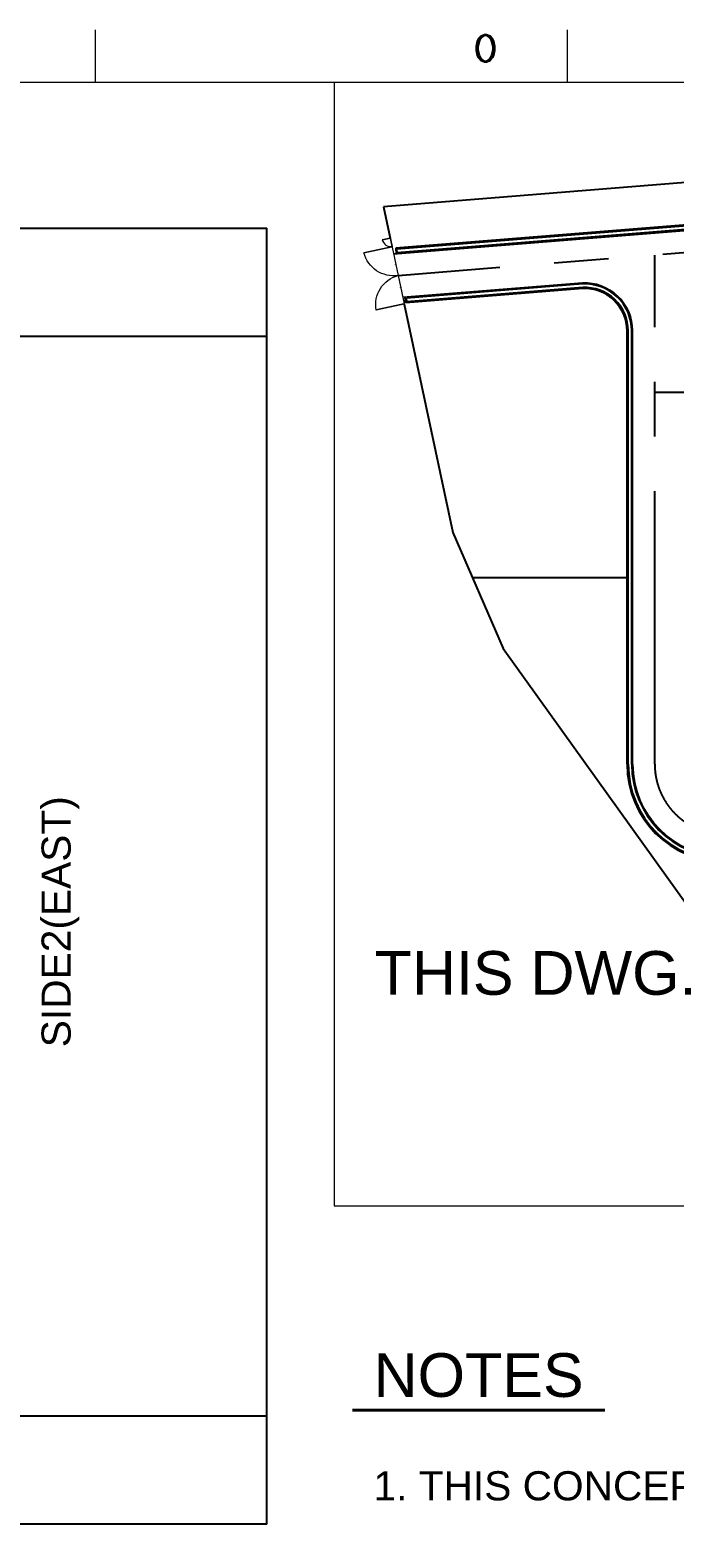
# Model space of a CAD drawing. Header units: millimetres. Extents: x -300 to 383236, y -195106 to -144646.
# Drawn here: x 367358 to 372671, y -157575 to -145269 of the extents above; entities that cross this region are included whole.
import ezdxf
from ezdxf.enums import TextEntityAlignment as Align

# ---------------------------------------------------------------- set-up
doc = ezdxf.new("R2010")
doc.units = ezdxf.units.MM
doc.header["$LTSCALE"] = 60
doc.set_wipeout_variables(frame=1)
doc.linetypes.add('CENTER', pattern=[2, 1.25, -0.25, 0.25, -0.25])
for name, color, linetype in [('1', 7, 'Continuous'), ('C_BLOCK', 7, 'Continuous'), ('C_CEN', 1, 'CENTER'), ('C_TEXT_01', 2, 'Continuous'), ('C_TEXT_CONTAINER NO', 7, 'Continuous'), ('GATE', 7, 'Continuous'), ('SITE BOUNDARY-AP', 4, 'xxx'), ('나중에 삭제', 7, 'Continuous')]:
    doc.layers.add(name, color=color, linetype=linetype)
for name, color, linetype, lineweight in [('DITCH', 7, 'Continuous', 0), ('ROAD', 4, 'Continuous', 0), ('TAN-TIT', 30, 'Continuous', 0)]:
    doc.layers.add(name, color=color, linetype=linetype, lineweight=lineweight)
doc.styles.add('Arial', font='arial.ttf')
doc.styles.add('COM', font='COMPLEX', dxfattribs={"height": 5})
doc.styles.get("Standard").update_dxf_attribs({"font": 'romans.shx', "width": 0.75, "bigfont": 'whgtxt.shx'})
doc.linetypes.add('xxx', pattern='A,0.25,-0.022286,["xxx",Standard,S=0.1,R=0,X=0,Y=-0.035957],-0.221744', length=0.49403)

# ---------------------------------------------------------------- blocks, each defined once
blk = doc.blocks.new('BORDER')
at = {"layer": 'TAN-TIT'}
for p, q in [((186677, 164680), (186677, 166122)), ((199656, 164680), (199656, 166122)), ((232823, 164680), (4977, 164680))]:
    blk.add_line(p, q, dxfattribs=at)
at = {"layer": '나중에 삭제', "color": 30, "lineweight": 0}
blk.add_line((232823, 164680), (193237, 164680), dxfattribs=at)
at = {"layer": 'TAN-TIT', "style": 'COM'}
blk.add_text('O', height=721, dxfattribs=at).set_placement((197060, 165257))
blk = doc.blocks.new('KEY PLAN_NEW')
at = {"layer": 'C_CEN', "color": 253, "linetype": 'CENTER', "lineweight": -3, "ltscale": 10}
for p, q in [((-3077.3, -1871.9), (-3077.3, -474)), ((-3077.3, -850.4), (-1708.5, -850.4))]:
    blk.add_line(p, q, dxfattribs=at)
blk.add_lwpolyline([(-2307.1, -412), (-3782.4, -530.7)], dxfattribs=at)
blk.add_arc((-2885.3, -1871.9), 192, 180, 270, dxfattribs=at)
at = {"layer": 'DITCH', "color": 253, "lineweight": -3}
for p, q in [((-2313.2, -336.3), (-3789.3, -455)), ((-2313, -339.3), (-3786.1, -457.8)), ((-3789.3, -455), (-3788, -471)), ((-3789.3, -455), (-3788.1, -471)), ((-3275, -566.1), (-3761.6, -605.3)), ((-3275.9, -553.2), (-3759.6, -592.1)), ((-3275.2, -563.2), (-3758.8, -602.1)), ((-3761.6, -605.3), (-3762.9, -589.3)), ((-3761.6, -605.3), (-3762.9, -589.3)), ((-3758.8, -602.1), (-3759.6, -592.1)), ((-3758.8, -602.1), (-3759.6, -592.1)), ((-3153.3, -1871.9), (-3153.3, -682)), ((-3150.3, -1871.9), (-3150.3, -682)), ((-3140.3, -1871.9), (-3140.3, -682))]:
    blk.add_line(p, q, dxfattribs=at)
blk.add_lwpolyline([(-2312.2, -349.2), (-3785.3, -467.7), (-3786.1, -457.8)], dxfattribs=at)
for centre, radius, start, end in [((-3269.3, -682), 129, 0, 92.9276), ((-3269.3, -682), 119, 0, 92.8312), ((-3269.3, -682), 116, 0, 92.8312), ((-2885.3, -1871.9), 268, 180, 270), ((-2885.3, -1871.9), 265, 180, 270), ((-2885.3, -1871.9), 255, 180, 270)]:
    blk.add_arc(centre, radius, start, end, dxfattribs=at)
at = {"layer": 'GATE', "color": 253, "lineweight": 13, "ltscale": 10}
for p, q in [((-3804.5, -427.9), (-3826, -432.5)), ((-3804.5, -427.9), (-3826, -432.5)), ((-3804.5, -428.6), (-3825.8, -433.1)), ((-3804.5, -428.6), (-3825.8, -433.1)), ((-3804.4, -428.6), (-3799.9, -450.1)), ((-3804.4, -428.6), (-3799.9, -450.1)), ((-3804.4, -428.7), (-3801.6, -441.8)), ((-3804.4, -428.7), (-3801.6, -441.8)), ((-3803.9, -428.3), (-3799.3, -450.1)), ((-3803.9, -428.3), (-3799.3, -450.1)), ((-3799.8, -451.5), (-3876.5, -467.8)), ((-3799.8, -451.5), (-3876.5, -467.8)), ((-3799.7, -452.1), (-3876.4, -468.4)), ((-3799.7, -452.1), (-3876.4, -468.4)), ((-3799.4, -452.3), (-3766.4, -607.7)), ((-3799.4, -452.3), (-3766.4, -607.7)), ((-3798.8, -452.2), (-3765.8, -607.6)), ((-3798.8, -452.2), (-3765.8, -607.6)), ((-3766.6, -608), (-3843.2, -624.3)), ((-3766.6, -608), (-3843.2, -624.3)), ((-3766.4, -608.6), (-3843.1, -624.9)), ((-3766.4, -608.6), (-3843.1, -624.9))]:
    blk.add_line(p, q, dxfattribs=at)
for centre, radius in [((-3804.3, -428.3), 0.4), ((-3804.3, -428.3), 0.4), ((-3804.3, -428.3), 0.28), ((-3804.3, -428.3), 0.28), ((-3799.6, -450.4), 0.4), ((-3799.6, -450.4), 0.4), ((-3799.6, -450.4), 0.28), ((-3799.6, -450.4), 0.28), ((-3799.2, -451.7), 0.508), ((-3799.2, -451.7), 0.508), ((-3799.2, -451.7), 0.44), ((-3799.2, -451.7), 0.44), ((-3789, -499.7), 0.508), ((-3789, -499.7), 0.44), ((-3789, -499.7), 0.508), ((-3789, -499.7), 0.44), ((-3782.7, -529.4), 0.508), ((-3782.7, -529.4), 0.508), ((-3782.7, -529.4), 0.44), ((-3782.7, -529.4), 0.44), ((-3782.5, -530.6), 0.508), ((-3782.5, -530.6), 0.508), ((-3782.5, -530.6), 0.44), ((-3782.5, -530.6), 0.44), ((-3775.7, -562.3), 0.508), ((-3775.7, -562.3), 0.508), ((-3775.7, -562.3), 0.44), ((-3775.7, -562.3), 0.44), ((-3766, -608.2), 0.508), ((-3766, -608.2), 0.508), ((-3766, -608.2), 0.44), ((-3766, -608.2), 0.44)]:
    blk.add_circle(centre, radius, dxfattribs=at)
at = {"layer": 'GATE', "color": 253, "lineweight": 0, "ltscale": 10}
for centre in [(-3799.2, -451.7), (-3799.2, -451.7), (-3766, -608.2), (-3766, -608.2)]:
    blk.add_circle(centre, 0.624, dxfattribs=at)
at = {"layer": 'GATE', "color": 253, "lineweight": 13, "ltscale": 10}
blk.add_arc((-3801.6, -425.5), 25.4, 196.0273, 274.697, dxfattribs=at)
blk.add_arc((-3801.6, -425.5), 25.4, 196.0273, 274.697, dxfattribs=at)
at = {"layer": 'GATE', "color": 253, "lineweight": 13, "ltscale": 10, "extrusion": (0, 0, -1)}
for centre, start, end in [((3795.4, -447.3), 261.3624, 345.8), ((3795.4, -447.3), 261.3624, 345.8), ((3760.7, -610.7), 350.1899, 74.6326), ((3760.7, -610.7), 350.1899, 74.6326)]:
    blk.add_arc(centre, 83.6, start, end, dxfattribs=at)
at = {"layer": 'ROAD', "color": 253}
for p, q in [((-3276.1, -550.2), (-3769.9, -589.9)), ((-3137.3, -1871.9), (-3137.3, -682))]:
    blk.add_line(p, q, dxfattribs=at)
at = {"layer": 'ROAD', "color": 253, "lineweight": -3}
for points in [[(-2312, -352.2), (-3795, -471.5)], [(-3153.3, -1359.7), (-3578.5, -1359.7)], [(-3153.3, -1359.7), (-3576.4, -1359.7)]]:
    blk.add_lwpolyline(points, dxfattribs=at)
at = {"layer": 'ROAD', "color": 253}
for centre, radius, start, end in [((-3269.3, -682), 132, 0, 92.9276), ((-2885.3, -1871.9), 252, 180, 270)]:
    blk.add_arc(centre, radius, start, end, dxfattribs=at)
at = {"layer": 'SITE BOUNDARY-AP', "color": 253, "linetype": 'xxx', "ltscale": 10000}
blk.add_line((-3822.8, -341.1), (-3804.3, -427.9), dxfattribs=at)
at = {"layer": 'SITE BOUNDARY-AP', "color": 253, "linetype": 'Continuous', "ltscale": 10000, "flags": 128}
for points in [[(-2037.5, -197.5), (-3822.8, -341.1)], [(-3765.8, -608.8), (-3632.6, -1235.3), (-3494, -1554.1), (-2982.6, -2265.8), (-2690.7, -2493), (-2154.6, -2991.2), (-1723, -2972.4), (-1723, -2710.4), (-1123, -2710.4), (-1123, -2344.4)]]:
    blk.add_lwpolyline(points, dxfattribs=at)
at = {"layer": 'TAN-TIT'}
blk.add_lwpolyline([(-3958.6, -3083.9), (0, -3083.9), (0, 0), (-3958.6, 0)], close=True, dxfattribs=at)

msp = doc.modelspace()

# ---------------------------------------------------------------- linework, layer by layer
for p, q in [((351312.7, -146902.1), (369312.7, -146902.1)), ((369312.7, -157575), (369312.7, -146902.1)), ((351312.7, -147791.5), (369312.7, -147791.5)), ((369312.7, -156685.6), (351312.7, -156685.6)), ((369312.7, -157575), (351312.7, -157575))]:
    msp.add_line(p, q)
at = {"layer": 'C_BLOCK', "color": 1, "linetype": 'Continuous', "lineweight": 40}
msp.add_line((370017.9, -156635.4), (372098.8, -156635.4), dxfattribs=at)

# ---------------------------------------------------------------- block references
at = {"layer": '1', "xscale": 0.3, "yscale": 0.3, "zscale": 0.3}
msp.add_blockref('BORDER', (311895.7, -195106.1), dxfattribs=at)

# ---------------------------------------------------------------- texts
at = {"layer": 'C_BLOCK', "color": 3, "ltscale": 10, "style": 'Arial'}
msp.add_text('NOTES', height=360, dxfattribs=at).set_placement((371058.4, -156635.4), align=Align.BOTTOM_CENTER)
at = {"layer": 'C_TEXT_01', "style": 'Arial'}
msp.add_text('1. THIS CONCEPT DRAWING IS FOR REFERENCE ONLY.', height=240, dxfattribs=at).set_placement((370192.1, -157259.4), align=Align.MIDDLE_LEFT)
at = {"layer": 'C_TEXT_CONTAINER NO', "style": 'Arial'}
msp.add_text('SIDE2(EAST)', height=240, rotation=90, dxfattribs=at).set_placement((367574.9, -152614.2), align=Align.MIDDLE_CENTER)

# ---------------------------------------------------------------- next in the draw order: wipeouts: each hides what was drawn before it
msp.add_wipeout([(372953.2, -153350.4), (370102.6, -153350.4), (370102.6, -152726.1), (372953.2, -152726.1)]).translate(0, 0, -298.7).dxf.layer = 'C_BLOCK'

# ---------------------------------------------------------------- next in the draw order: block references
at = {"xscale": 3, "yscale": 3, "zscale": 3}
msp.add_blockref('KEY PLAN_NEW', (381742.7, -145702.1), dxfattribs=at)

# ---------------------------------------------------------------- next in the draw order: texts
at = {"layer": 'C_BLOCK', "color": 3, "ltscale": 10, "insert": (371527.9, -153038.3, -298.7), "char_height": 360, "attachment_point": 5, "style": 'Arial'}
msp.add_mtext('\\A1;THIS DWG.', dxfattribs=at)

doc.saveas('drawing.dxf')
